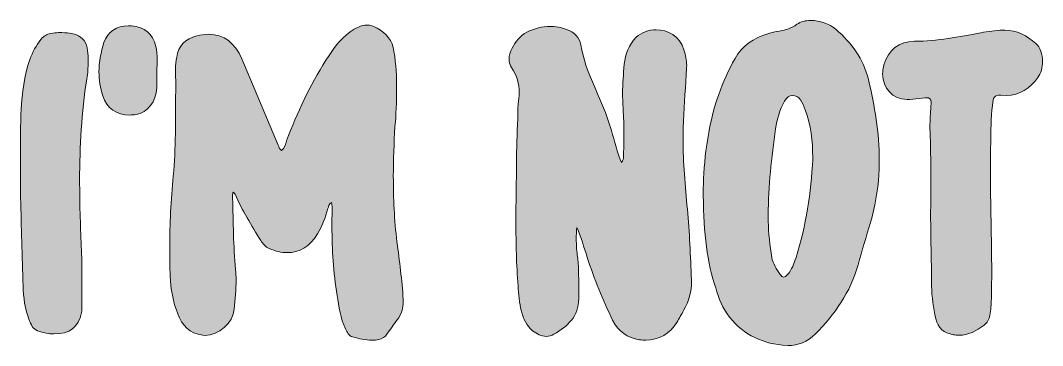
# Model space of a CAD drawing. Header units: inches. Extents: x 211 to 869, y -915 to -165.
# Drawn here: x 220 to 866, y -371 to -165 of the extents above; entities that cross this region are included whole.
import ezdxf

# ---------------------------------------------------------------- set-up
doc = ezdxf.new("R2010")
doc.units = ezdxf.units.IN
doc.header["$MEASUREMENT"] = 0
doc.layers.add('Layer 1', color=7, linetype='Continuous')

# ---------------------------------------------------------------- blocks, each defined once
blk = doc.blocks.new('block 4')
at = {"layer": 'Layer 1', "true_color": 0x2a4f7b}
h = blk.add_hatch(color=167, dxfattribs=at)
h.dxf.hatch_style = 2
edge = h.paths.add_edge_path()
edge.add_spline(control_points=[(701.64, -370.86), (687.08, -369.28), (675.16, -363.05), (666.61, -350.92), (662.61, -345.23), (660.81, -338.69), (658.7, -332.25), (653.22, -314.74), (651.74, -296.7), (651.53, -271.6), (651.95, -255.88), (653.85, -233.62), (661.34, -212.21), (664.08, -204.3), (667.56, -196.81), (671.68, -189.53), (676.21, -181.3), (683.6, -176.56), (692.46, -173.92), (694.78, -173.18), (697.31, -172.65), (699.74, -172.23), (703.75, -171.49), (707.33, -170.44), (710.81, -167.91), (713.13, -166.22), (716.3, -165.48), (719.67, -165.48), (725.16, -165.48), (731.38, -167.49), (735.6, -171.18), (745.41, -179.72), (752.9, -189.85), (756.07, -202.82), (760.07, -219.59), (762.92, -236.47), (762.92, -253.77), (762.92, -256.83), (762.82, -259.99), (762.61, -263.16), (762.08, -273.39), (760.18, -283.41), (757.33, -293.33), (754.7, -302.19), (751.95, -311.05), (749.53, -320.02), (744.67, -337.31), (734.76, -351.34), (722.42, -363.9), (717.56, -368.75), (711.66, -371.07), (705.01, -371.07), (705.01, -371.07), (701.64, -370.86), (701.64, -370.86)], knot_values=[0, 0, 0, 0, 1, 1, 1, 2, 2, 2, 3, 3, 3, 4, 4, 4, 5, 5, 5, 6, 6, 6, 7, 7, 7, 8, 8, 8, 9, 9, 9, 10, 10, 10, 11, 11, 11, 12, 12, 12, 13, 13, 13, 14, 14, 14, 15, 15, 15, 16, 16, 16, 17, 17, 17, 18, 18, 18, 18], degree=3, periodic=1)
edge = h.paths.add_edge_path()
edge.add_spline(control_points=[(704.91, -326.24), (707.65, -322.97), (709.02, -319.17), (710.29, -315.37), (716.62, -295.12), (719.78, -274.45), (720.83, -253.35), (720.83, -253.35), (720.83, -252.08), (720.83, -252.08), (720.83, -241.75), (719.57, -231.73), (716.09, -221.92), (715.24, -219.7), (714.4, -217.59), (713.03, -215.69), (711.66, -213.9), (709.86, -212.95), (708.07, -212.95), (706.17, -212.95), (704.17, -214.21), (702.9, -216.54), (699.95, -222.02), (698.15, -228.03), (697.31, -234.05), (694.78, -252.08), (692.67, -270.23), (692.67, -288.58), (692.67, -288.58), (692.67, -292.38), (692.67, -292.38), (692.77, -300.08), (693.72, -307.67), (694.88, -315.37), (695.62, -319.49), (698.05, -322.76), (700.26, -326.13), (700.9, -327.19), (701.64, -327.72), (702.48, -327.72), (703.22, -327.72), (704.06, -327.19), (704.91, -326.24)], knot_values=[0, 0, 0, 0, 1, 1, 1, 2, 2, 2, 3, 3, 3, 4, 4, 4, 5, 5, 5, 6, 6, 6, 7, 7, 7, 8, 8, 8, 9, 9, 9, 10, 10, 10, 11, 11, 11, 12, 12, 12, 13, 13, 13, 14, 14, 14, 14], degree=3, periodic=1)
h = blk.add_hatch(color=167, dxfattribs=at)
h.dxf.hatch_style = 2
edge = h.paths.add_edge_path()
edge.add_spline(control_points=[(230.41, -361.68), (227.56, -360.63), (226.3, -357.67), (225.24, -354.93), (222.39, -348.07), (221.55, -340.69), (221.34, -333.41), (220.6, -314.64), (220.29, -295.86), (219.76, -277.61), (219.76, -277.61), (219.65, -242.91), (219.65, -242.91), (219.65, -235.94), (219.76, -228.98), (220.07, -222.02), (220.6, -211.16), (222.08, -200.5), (225.67, -190.16), (227.35, -185.52), (229.57, -181.3), (232.63, -177.51), (234.31, -175.4), (236.32, -174.13), (238.85, -173.71), (240.54, -173.39), (242.12, -173.18), (243.7, -173.18), (249.93, -173.18), (252.35, -173.6), (254.67, -174.45), (259.21, -176.03), (261.74, -179.62), (262.16, -184.47), (262.37, -186.79), (262.48, -189.22), (262.48, -191.54), (262.48, -195.23), (262.27, -198.92), (261.63, -202.4), (258.26, -223.71), (257.1, -245.12), (257.1, -266.54), (257.1, -280.46), (257.52, -294.38), (258.15, -308.31), (258.47, -314.64), (258.47, -321.07), (258.47, -327.4), (258.47, -327.4), (258.47, -346.6), (258.47, -346.6), (258.47, -347.76), (258.47, -349.02), (258.26, -350.08), (256.15, -359.89), (251.3, -363.69), (240.64, -363.69), (237.69, -363.69), (234.21, -362.95), (230.41, -361.68)], knot_values=[0, 0, 0, 0, 1, 1, 1, 2, 2, 2, 3, 3, 3, 4, 4, 4, 5, 5, 5, 6, 6, 6, 7, 7, 7, 8, 8, 8, 9, 9, 9, 10, 10, 10, 11, 11, 11, 12, 12, 12, 13, 13, 13, 14, 14, 14, 15, 15, 15, 16, 16, 16, 17, 17, 17, 18, 18, 18, 19, 19, 19, 20, 20, 20, 20], degree=3, periodic=1)
h = blk.add_hatch(color=167, dxfattribs=at)
h.dxf.hatch_style = 2
edge = h.paths.add_edge_path()
edge.add_spline(control_points=[(271.76, -213.16), (270.08, -208.1), (269.34, -203.03), (269.34, -197.97), (269.34, -191.75), (270.5, -185.63), (272.5, -179.51), (274.82, -172.44), (280.52, -168.96), (288.11, -168.96), (288.11, -168.96), (289.8, -168.96), (289.8, -168.96), (298.45, -169.7), (303.3, -173.71), (305.31, -181.94), (305.94, -184.57), (306.15, -187.32), (306.15, -190.06), (306.15, -192.59), (305.94, -195.02), (305.94, -197.55), (305.94, -197.55), (305.94, -207.99), (305.94, -207.99), (305.62, -216.64), (299.93, -223.92), (292.86, -224.97), (291.49, -225.19), (290.12, -225.29), (288.75, -225.29), (280.52, -225.29), (274.3, -221.07), (271.76, -213.16)], knot_values=[0, 0, 0, 0, 1, 1, 1, 2, 2, 2, 3, 3, 3, 4, 4, 4, 5, 5, 5, 6, 6, 6, 7, 7, 7, 8, 8, 8, 9, 9, 9, 10, 10, 10, 11, 11, 11, 11], degree=3, periodic=1)
h = blk.add_hatch(color=167, dxfattribs=at)
h.dxf.hatch_style = 2
edge = h.paths.add_edge_path()
edge.add_spline(control_points=[(429.78, -365.59), (427.36, -364.95), (426.41, -362.63), (425.35, -360.52), (421.98, -353.88), (421.24, -346.49), (419.97, -339.32), (417.55, -324.87), (416.7, -310.31), (416.7, -295.86), (416.7, -295.86), (416.81, -283.83), (416.81, -283.83), (416.81, -282.89), (416.6, -281.94), (416.49, -280.67), (414.59, -281.51), (414.59, -283.2), (414.17, -284.47), (412.48, -290.06), (410.48, -295.44), (407.52, -300.5), (402.78, -308.62), (395.92, -312.32), (388.43, -312.32), (384.74, -312.32), (380.94, -311.37), (377.04, -309.78), (374.61, -308.73), (373.03, -306.72), (371.66, -304.62), (365.75, -295.12), (359.85, -285.63), (355.42, -275.29), (355.21, -274.97), (354.89, -274.76), (354.36, -274.02), (353.94, -274.76), (353.83, -275.61), (353.83, -276.34), (353.83, -276.34), (353.83, -277.93), (353.83, -277.93), (354.36, -293.01), (354.26, -308.1), (355.73, -323.07), (355.94, -325.18), (356.05, -327.4), (356.05, -329.51), (356.05, -335.73), (355.42, -341.85), (354.89, -347.97), (354.15, -356.94), (344.87, -364.64), (336.53, -364.64), (336.53, -364.64), (334.95, -364.53), (334.95, -364.53), (326.62, -363.58), (321.98, -358.1), (319.13, -351.03), (316.07, -343.43), (314.8, -335.31), (314.38, -327.19), (314.17, -321.18), (314.07, -315.16), (314.07, -309.15), (314.07, -294.07), (314.8, -279.09), (316.28, -264), (318.07, -246.18), (317.65, -228.14), (317.86, -210.1), (317.86, -205.57), (317.86, -200.82), (317.76, -196.28), (317.76, -193.75), (318.07, -191.22), (318.5, -188.79), (319.55, -181.3), (324.19, -177.08), (331.15, -175.29), (333.9, -174.66), (336.43, -174.24), (338.75, -174.24), (348.24, -174.24), (355.42, -179.62), (359.64, -189.74), (359.64, -189.74), (382.63, -244.28), (382.63, -244.28), (383.16, -245.44), (383.47, -246.81), (384.74, -247.65), (386.85, -246.18), (387.17, -243.75), (388.01, -241.64), (394.66, -223.81), (402.67, -206.73), (412.9, -190.69), (417.12, -184.05), (421.55, -177.4), (428.2, -172.76), (431.68, -170.33), (435.06, -168.43), (438.85, -168.43), (440.86, -168.43), (442.97, -169.07), (445.29, -170.33), (451.3, -173.71), (454.99, -178.14), (455.94, -185.1), (457.21, -193.12), (457.63, -201.24), (457.63, -209.26), (457.63, -217.06), (457.21, -224.87), (456.58, -232.57), (455.94, -243.01), (455.52, -253.56), (455.52, -264), (455.52, -277.82), (456.15, -291.64), (457.84, -305.56), (459.32, -317.59), (461.11, -329.61), (461.74, -341.85), (461.74, -341.85), (461.85, -343.01), (461.85, -343.01), (461.85, -347.44), (460.69, -351.24), (457.95, -354.83), (455.73, -357.78), (453.62, -360.84), (451.51, -363.79), (450.25, -365.69), (448.45, -366.75), (446.34, -367.27), (444.97, -367.59), (443.5, -367.7), (442.12, -367.7), (437.9, -367.7), (433.9, -366.64), (429.78, -365.59)], knot_values=[0, 0, 0, 0, 1, 1, 1, 2, 2, 2, 3, 3, 3, 4, 4, 4, 5, 5, 5, 6, 6, 6, 7, 7, 7, 8, 8, 8, 9, 9, 9, 10, 10, 10, 11, 11, 11, 12, 12, 12, 13, 13, 13, 14, 14, 14, 15, 15, 15, 16, 16, 16, 17, 17, 17, 18, 18, 18, 19, 19, 19, 20, 20, 20, 21, 21, 21, 22, 22, 22, 23, 23, 23, 24, 24, 24, 25, 25, 25, 26, 26, 26, 27, 27, 27, 28, 28, 28, 29, 29, 29, 30, 30, 30, 31, 31, 31, 32, 32, 32, 33, 33, 33, 34, 34, 34, 35, 35, 35, 36, 36, 36, 37, 37, 37, 38, 38, 38, 39, 39, 39, 40, 40, 40, 41, 41, 41, 42, 42, 42, 43, 43, 43, 44, 44, 44, 45, 45, 45, 46, 46, 46, 47, 47, 47, 48, 48, 48, 48], degree=3, periodic=1)
h = blk.add_hatch(color=167, dxfattribs=at)
h.dxf.hatch_style = 2
edge = h.paths.add_edge_path()
edge.add_spline(control_points=[(611.33, -367.38), (603.74, -366.01), (597.83, -362.42), (594.25, -355.04), (588.02, -342.17), (582.64, -328.98), (578.21, -315.27), (576.21, -308.94), (574.1, -302.61), (571.67, -296.39), (571.36, -298.92), (571.25, -301.35), (571.25, -303.77), (571.25, -307.04), (571.46, -310.31), (571.88, -313.58), (572.73, -320.44), (572.83, -327.19), (572.83, -334.05), (572.83, -334.05), (572.83, -341.43), (572.83, -341.43), (572.73, -352.72), (565.76, -358.94), (557.11, -363.9), (555.53, -364.85), (553.84, -365.27), (552.26, -365.27), (549.2, -365.27), (546.25, -363.79), (543.61, -361.68), (539.71, -358.52), (537.71, -354.09), (536.55, -349.34), (535.07, -344.07), (534.86, -338.58), (534.44, -333.2), (533.38, -319.8), (533.06, -306.41), (533.06, -292.91), (533.06, -279.51), (533.38, -266.01), (533.49, -252.61), (533.59, -243.12), (534.01, -233.73), (534.33, -224.24), (534.33, -224.24), (534.33, -220.86), (534.33, -220.86), (534.33, -220.86), (534.44, -218.43), (534.44, -218.43), (534.86, -215.9), (535.17, -213.48), (535.17, -211.16), (535.17, -205.67), (533.8, -200.4), (530.32, -195.33), (529.27, -193.75), (528.74, -191.96), (528.74, -190.06), (528.74, -187.74), (529.48, -185.31), (530.64, -183.1), (532.75, -178.88), (535.7, -175.08), (539.92, -172.97), (544.77, -170.54), (549.73, -169.28), (554.79, -169.28), (558.17, -169.28), (561.65, -169.81), (565.13, -171.18), (569.88, -172.87), (573.47, -176.24), (574.2, -180.99), (576.95, -198.5), (586.54, -213.37), (591.82, -229.93), (594.03, -236.68), (595.93, -243.64), (597.94, -250.5), (598.46, -252.08), (598.89, -253.67), (599.94, -255.25), (601, -254.09), (601.1, -252.82), (601.1, -251.56), (601.1, -251.56), (601.1, -249.97), (601.1, -249.97), (601.31, -245.54), (601.42, -241.11), (601.42, -236.58), (601.42, -231.62), (601.21, -226.66), (600.89, -221.6), (600.68, -218.33), (600.57, -215.06), (600.57, -211.68), (600.57, -205.57), (601, -199.34), (601.63, -193.22), (602.37, -186.79), (604.37, -180.88), (609.22, -176.14), (612.39, -173.08), (617.03, -171.39), (621.88, -171.39), (629.16, -171.39), (636.65, -175.29), (639.39, -184.15), (640.45, -187.32), (641.08, -190.59), (641.08, -193.86), (641.08, -193.86), (640.98, -195.54), (640.98, -195.54), (640.34, -206.83), (639.6, -218.01), (639.08, -229.19), (638.87, -233.1), (638.76, -236.89), (638.76, -240.69), (638.76, -255.46), (640.24, -270.12), (641.5, -284.78), (642.87, -299.55), (643.51, -314.42), (644.14, -329.3), (644.14, -329.3), (644.14, -330.35), (644.14, -330.35), (644.14, -336.89), (642.45, -343.12), (639.18, -348.81), (637.81, -351.34), (636.33, -353.88), (634.86, -356.41), (630.95, -363.37), (623.25, -367.7), (615.24, -367.7), (613.97, -367.7), (612.7, -367.59), (611.33, -367.38)], knot_values=[0, 0, 0, 0, 1, 1, 1, 2, 2, 2, 3, 3, 3, 4, 4, 4, 5, 5, 5, 6, 6, 6, 7, 7, 7, 8, 8, 8, 9, 9, 9, 10, 10, 10, 11, 11, 11, 12, 12, 12, 13, 13, 13, 14, 14, 14, 15, 15, 15, 16, 16, 16, 17, 17, 17, 18, 18, 18, 19, 19, 19, 20, 20, 20, 21, 21, 21, 22, 22, 22, 23, 23, 23, 24, 24, 24, 25, 25, 25, 26, 26, 26, 27, 27, 27, 28, 28, 28, 29, 29, 29, 30, 30, 30, 31, 31, 31, 32, 32, 32, 33, 33, 33, 34, 34, 34, 35, 35, 35, 36, 36, 36, 37, 37, 37, 38, 38, 38, 39, 39, 39, 40, 40, 40, 41, 41, 41, 42, 42, 42, 43, 43, 43, 44, 44, 44, 45, 45, 45, 46, 46, 46, 47, 47, 47, 48, 48, 48, 48], degree=3, periodic=1)
h = blk.add_hatch(color=167, dxfattribs=at)
h.dxf.hatch_style = 2
edge = h.paths.add_edge_path()
edge.add_spline(control_points=[(809.87, -364.21), (803.75, -363.26), (800.06, -360.1), (798.69, -354.09), (797.21, -347.23), (796.05, -340.37), (796.05, -333.41), (795.95, -319.28), (795.42, -305.14), (795.42, -291.53), (795.42, -291.53), (795.63, -277.72), (795.63, -277.72), (795.53, -262.21), (795.53, -247.97), (795, -233.62), (795, -233.62), (795, -231.2), (795, -231.2), (795, -226.77), (795.42, -222.34), (795.74, -218.01), (795.74, -218.01), (795.74, -217.38), (795.74, -217.38), (795.74, -215.16), (794.68, -214.32), (792.68, -214.32), (792.68, -214.32), (792.04, -214.32), (792.04, -214.32), (792.04, -214.32), (782.34, -215.38), (782.34, -215.38), (782.34, -215.38), (780.65, -215.48), (780.65, -215.48), (771.26, -215.48), (765.04, -208.1), (765.04, -199.34), (765.04, -197.44), (765.36, -195.54), (765.88, -193.65), (768.73, -183.94), (775.17, -178.77), (785.29, -178.67), (799.53, -178.46), (813.35, -176.03), (827.17, -173.29), (831.81, -172.44), (836.35, -171.92), (840.99, -171.6), (840.99, -171.6), (842.25, -171.6), (842.25, -171.6), (849.96, -171.6), (856.39, -175.19), (861.98, -180.04), (864.83, -182.46), (866.2, -186.89), (866.2, -191.33), (866.2, -195.02), (865.14, -198.92), (863.25, -201.56), (858.18, -208.52), (852.06, -212.84), (843.2, -212.84), (843.2, -212.84), (839.72, -212.74), (839.72, -212.74), (835.61, -212.74), (834.98, -214), (834.45, -219.17), (833.5, -227.19), (833.6, -235.42), (833.39, -243.43), (833.29, -249.13), (833.18, -254.72), (833.18, -260.42), (833.18, -281.83), (834.03, -303.14), (834.03, -324.55), (834.03, -330.25), (833.92, -335.84), (833.82, -341.54), (833.71, -345.02), (833.6, -348.39), (832.87, -351.87), (832.34, -354.51), (831.18, -356.72), (829.18, -358.2), (824.32, -361.89), (819.26, -364.53), (813.25, -364.53), (812.19, -364.53), (811.03, -364.42), (809.87, -364.21)], knot_values=[0, 0, 0, 0, 1, 1, 1, 2, 2, 2, 3, 3, 3, 4, 4, 4, 5, 5, 5, 6, 6, 6, 7, 7, 7, 8, 8, 8, 9, 9, 9, 10, 10, 10, 11, 11, 11, 12, 12, 12, 13, 13, 13, 14, 14, 14, 15, 15, 15, 16, 16, 16, 17, 17, 17, 18, 18, 18, 19, 19, 19, 20, 20, 20, 21, 21, 21, 22, 22, 22, 23, 23, 23, 24, 24, 24, 25, 25, 25, 26, 26, 26, 27, 27, 27, 28, 28, 28, 29, 29, 29, 30, 30, 30, 31, 31, 31, 32, 32, 32, 32], degree=3, periodic=1)
at = {"layer": 'Layer 1', "lineweight": 0}
for points, knots in [([(701.64, -370.86), (687.08, -369.28), (675.16, -363.05), (666.61, -350.92), (662.61, -345.23), (660.81, -338.69), (658.7, -332.25), (653.22, -314.74), (651.74, -296.7), (651.53, -271.6), (651.95, -255.88), (653.85, -233.62), (661.34, -212.21), (664.08, -204.3), (667.56, -196.81), (671.68, -189.53), (676.21, -181.3), (683.6, -176.56), (692.46, -173.92), (694.78, -173.18), (697.31, -172.65), (699.74, -172.23), (703.75, -171.49), (707.33, -170.44), (710.81, -167.91), (713.13, -166.22), (716.3, -165.48), (719.67, -165.48), (725.16, -165.48), (731.38, -167.49), (735.6, -171.18), (745.41, -179.72), (752.9, -189.85), (756.07, -202.82), (760.07, -219.59), (762.92, -236.47), (762.92, -253.77), (762.92, -256.83), (762.82, -259.99), (762.61, -263.16), (762.08, -273.39), (760.18, -283.41), (757.33, -293.33), (754.7, -302.19), (751.95, -311.05), (749.53, -320.02), (744.67, -337.31), (734.76, -351.34), (722.42, -363.9), (717.56, -368.75), (711.66, -371.07), (705.01, -371.07), (705.01, -371.07), (701.64, -370.86), (701.64, -370.86)], [0, 0, 0, 0, 1, 1, 1, 2, 2, 2, 3, 3, 3, 4, 4, 4, 5, 5, 5, 6, 6, 6, 7, 7, 7, 8, 8, 8, 9, 9, 9, 10, 10, 10, 11, 11, 11, 12, 12, 12, 13, 13, 13, 14, 14, 14, 15, 15, 15, 16, 16, 16, 17, 17, 17, 18, 18, 18, 18]), ([(230.41, -361.68), (227.56, -360.63), (226.3, -357.67), (225.24, -354.93), (222.39, -348.07), (221.55, -340.69), (221.34, -333.41), (220.6, -314.64), (220.29, -295.86), (219.76, -277.61), (219.76, -277.61), (219.65, -242.91), (219.65, -242.91), (219.65, -235.94), (219.76, -228.98), (220.07, -222.02), (220.6, -211.16), (222.08, -200.5), (225.67, -190.16), (227.35, -185.52), (229.57, -181.3), (232.63, -177.51), (234.31, -175.4), (236.32, -174.13), (238.85, -173.71), (240.54, -173.39), (242.12, -173.18), (243.7, -173.18), (249.93, -173.18), (252.35, -173.6), (254.67, -174.45), (259.21, -176.03), (261.74, -179.62), (262.16, -184.47), (262.37, -186.79), (262.48, -189.22), (262.48, -191.54), (262.48, -195.23), (262.27, -198.92), (261.63, -202.4), (258.26, -223.71), (257.1, -245.12), (257.1, -266.54), (257.1, -280.46), (257.52, -294.38), (258.15, -308.31), (258.47, -314.64), (258.47, -321.07), (258.47, -327.4), (258.47, -327.4), (258.47, -346.6), (258.47, -346.6), (258.47, -347.76), (258.47, -349.02), (258.26, -350.08), (256.15, -359.89), (251.3, -363.69), (240.64, -363.69), (237.69, -363.69), (234.21, -362.95), (230.41, -361.68)], [0, 0, 0, 0, 1, 1, 1, 2, 2, 2, 3, 3, 3, 4, 4, 4, 5, 5, 5, 6, 6, 6, 7, 7, 7, 8, 8, 8, 9, 9, 9, 10, 10, 10, 11, 11, 11, 12, 12, 12, 13, 13, 13, 14, 14, 14, 15, 15, 15, 16, 16, 16, 17, 17, 17, 18, 18, 18, 19, 19, 19, 20, 20, 20, 20]), ([(271.76, -213.16), (270.08, -208.1), (269.34, -203.03), (269.34, -197.97), (269.34, -191.75), (270.5, -185.63), (272.5, -179.51), (274.82, -172.44), (280.52, -168.96), (288.11, -168.96), (288.11, -168.96), (289.8, -168.96), (289.8, -168.96), (298.45, -169.7), (303.3, -173.71), (305.31, -181.94), (305.94, -184.57), (306.15, -187.32), (306.15, -190.06), (306.15, -192.59), (305.94, -195.02), (305.94, -197.55), (305.94, -197.55), (305.94, -207.99), (305.94, -207.99), (305.62, -216.64), (299.93, -223.92), (292.86, -224.97), (291.49, -225.19), (290.12, -225.29), (288.75, -225.29), (280.52, -225.29), (274.3, -221.07), (271.76, -213.16)], [0, 0, 0, 0, 1, 1, 1, 2, 2, 2, 3, 3, 3, 4, 4, 4, 5, 5, 5, 6, 6, 6, 7, 7, 7, 8, 8, 8, 9, 9, 9, 10, 10, 10, 11, 11, 11, 11]), ([(429.78, -365.59), (427.36, -364.95), (426.41, -362.63), (425.35, -360.52), (421.98, -353.88), (421.24, -346.49), (419.97, -339.32), (417.55, -324.87), (416.7, -310.31), (416.7, -295.86), (416.7, -295.86), (416.81, -283.83), (416.81, -283.83), (416.81, -282.89), (416.6, -281.94), (416.49, -280.67), (414.59, -281.51), (414.59, -283.2), (414.17, -284.47), (412.48, -290.06), (410.48, -295.44), (407.52, -300.5), (402.78, -308.62), (395.92, -312.32), (388.43, -312.32), (384.74, -312.32), (380.94, -311.37), (377.04, -309.78), (374.61, -308.73), (373.03, -306.72), (371.66, -304.62), (365.75, -295.12), (359.85, -285.63), (355.42, -275.29), (355.21, -274.97), (354.89, -274.76), (354.36, -274.02), (353.94, -274.76), (353.83, -275.61), (353.83, -276.34), (353.83, -276.34), (353.83, -277.93), (353.83, -277.93), (354.36, -293.01), (354.26, -308.1), (355.73, -323.07), (355.94, -325.18), (356.05, -327.4), (356.05, -329.51), (356.05, -335.73), (355.42, -341.85), (354.89, -347.97), (354.15, -356.94), (344.87, -364.64), (336.53, -364.64), (336.53, -364.64), (334.95, -364.53), (334.95, -364.53), (326.62, -363.58), (321.98, -358.1), (319.13, -351.03), (316.07, -343.43), (314.8, -335.31), (314.38, -327.19), (314.17, -321.18), (314.07, -315.16), (314.07, -309.15), (314.07, -294.07), (314.8, -279.09), (316.28, -264), (318.07, -246.18), (317.65, -228.14), (317.86, -210.1), (317.86, -205.57), (317.86, -200.82), (317.76, -196.28), (317.76, -193.75), (318.07, -191.22), (318.5, -188.79), (319.55, -181.3), (324.19, -177.08), (331.15, -175.29), (333.9, -174.66), (336.43, -174.24), (338.75, -174.24), (348.24, -174.24), (355.42, -179.62), (359.64, -189.74), (359.64, -189.74), (382.63, -244.28), (382.63, -244.28), (383.16, -245.44), (383.47, -246.81), (384.74, -247.65), (386.85, -246.18), (387.17, -243.75), (388.01, -241.64), (394.66, -223.81), (402.67, -206.73), (412.9, -190.69), (417.12, -184.05), (421.55, -177.4), (428.2, -172.76), (431.68, -170.33), (435.06, -168.43), (438.85, -168.43), (440.86, -168.43), (442.97, -169.07), (445.29, -170.33), (451.3, -173.71), (454.99, -178.14), (455.94, -185.1), (457.21, -193.12), (457.63, -201.24), (457.63, -209.26), (457.63, -217.06), (457.21, -224.87), (456.58, -232.57), (455.94, -243.01), (455.52, -253.56), (455.52, -264), (455.52, -277.82), (456.15, -291.64), (457.84, -305.56), (459.32, -317.59), (461.11, -329.61), (461.74, -341.85), (461.74, -341.85), (461.85, -343.01), (461.85, -343.01), (461.85, -347.44), (460.69, -351.24), (457.95, -354.83), (455.73, -357.78), (453.62, -360.84), (451.51, -363.79), (450.25, -365.69), (448.45, -366.75), (446.34, -367.27), (444.97, -367.59), (443.5, -367.7), (442.12, -367.7), (437.9, -367.7), (433.9, -366.64), (429.78, -365.59)], [0, 0, 0, 0, 1, 1, 1, 2, 2, 2, 3, 3, 3, 4, 4, 4, 5, 5, 5, 6, 6, 6, 7, 7, 7, 8, 8, 8, 9, 9, 9, 10, 10, 10, 11, 11, 11, 12, 12, 12, 13, 13, 13, 14, 14, 14, 15, 15, 15, 16, 16, 16, 17, 17, 17, 18, 18, 18, 19, 19, 19, 20, 20, 20, 21, 21, 21, 22, 22, 22, 23, 23, 23, 24, 24, 24, 25, 25, 25, 26, 26, 26, 27, 27, 27, 28, 28, 28, 29, 29, 29, 30, 30, 30, 31, 31, 31, 32, 32, 32, 33, 33, 33, 34, 34, 34, 35, 35, 35, 36, 36, 36, 37, 37, 37, 38, 38, 38, 39, 39, 39, 40, 40, 40, 41, 41, 41, 42, 42, 42, 43, 43, 43, 44, 44, 44, 45, 45, 45, 46, 46, 46, 47, 47, 47, 48, 48, 48, 48]), ([(611.33, -367.38), (603.74, -366.01), (597.83, -362.42), (594.25, -355.04), (588.02, -342.17), (582.64, -328.98), (578.21, -315.27), (576.21, -308.94), (574.1, -302.61), (571.67, -296.39), (571.36, -298.92), (571.25, -301.35), (571.25, -303.77), (571.25, -307.04), (571.46, -310.31), (571.88, -313.58), (572.73, -320.44), (572.83, -327.19), (572.83, -334.05), (572.83, -334.05), (572.83, -341.43), (572.83, -341.43), (572.73, -352.72), (565.76, -358.94), (557.11, -363.9), (555.53, -364.85), (553.84, -365.27), (552.26, -365.27), (549.2, -365.27), (546.25, -363.79), (543.61, -361.68), (539.71, -358.52), (537.71, -354.09), (536.55, -349.34), (535.07, -344.07), (534.86, -338.58), (534.44, -333.2), (533.38, -319.8), (533.06, -306.41), (533.06, -292.91), (533.06, -279.51), (533.38, -266.01), (533.49, -252.61), (533.59, -243.12), (534.01, -233.73), (534.33, -224.24), (534.33, -224.24), (534.33, -220.86), (534.33, -220.86), (534.33, -220.86), (534.44, -218.43), (534.44, -218.43), (534.86, -215.9), (535.17, -213.48), (535.17, -211.16), (535.17, -205.67), (533.8, -200.4), (530.32, -195.33), (529.27, -193.75), (528.74, -191.96), (528.74, -190.06), (528.74, -187.74), (529.48, -185.31), (530.64, -183.1), (532.75, -178.88), (535.7, -175.08), (539.92, -172.97), (544.77, -170.54), (549.73, -169.28), (554.79, -169.28), (558.17, -169.28), (561.65, -169.81), (565.13, -171.18), (569.88, -172.87), (573.47, -176.24), (574.2, -180.99), (576.95, -198.5), (586.54, -213.37), (591.82, -229.93), (594.03, -236.68), (595.93, -243.64), (597.94, -250.5), (598.46, -252.08), (598.89, -253.67), (599.94, -255.25), (601, -254.09), (601.1, -252.82), (601.1, -251.56), (601.1, -251.56), (601.1, -249.97), (601.1, -249.97), (601.31, -245.54), (601.42, -241.11), (601.42, -236.58), (601.42, -231.62), (601.21, -226.66), (600.89, -221.6), (600.68, -218.33), (600.57, -215.06), (600.57, -211.68), (600.57, -205.57), (601, -199.34), (601.63, -193.22), (602.37, -186.79), (604.37, -180.88), (609.22, -176.14), (612.39, -173.08), (617.03, -171.39), (621.88, -171.39), (629.16, -171.39), (636.65, -175.29), (639.39, -184.15), (640.45, -187.32), (641.08, -190.59), (641.08, -193.86), (641.08, -193.86), (640.98, -195.54), (640.98, -195.54), (640.34, -206.83), (639.6, -218.01), (639.08, -229.19), (638.87, -233.1), (638.76, -236.89), (638.76, -240.69), (638.76, -255.46), (640.24, -270.12), (641.5, -284.78), (642.87, -299.55), (643.51, -314.42), (644.14, -329.3), (644.14, -329.3), (644.14, -330.35), (644.14, -330.35), (644.14, -336.89), (642.45, -343.12), (639.18, -348.81), (637.81, -351.34), (636.33, -353.88), (634.86, -356.41), (630.95, -363.37), (623.25, -367.7), (615.24, -367.7), (613.97, -367.7), (612.7, -367.59), (611.33, -367.38)], [0, 0, 0, 0, 1, 1, 1, 2, 2, 2, 3, 3, 3, 4, 4, 4, 5, 5, 5, 6, 6, 6, 7, 7, 7, 8, 8, 8, 9, 9, 9, 10, 10, 10, 11, 11, 11, 12, 12, 12, 13, 13, 13, 14, 14, 14, 15, 15, 15, 16, 16, 16, 17, 17, 17, 18, 18, 18, 19, 19, 19, 20, 20, 20, 21, 21, 21, 22, 22, 22, 23, 23, 23, 24, 24, 24, 25, 25, 25, 26, 26, 26, 27, 27, 27, 28, 28, 28, 29, 29, 29, 30, 30, 30, 31, 31, 31, 32, 32, 32, 33, 33, 33, 34, 34, 34, 35, 35, 35, 36, 36, 36, 37, 37, 37, 38, 38, 38, 39, 39, 39, 40, 40, 40, 41, 41, 41, 42, 42, 42, 43, 43, 43, 44, 44, 44, 45, 45, 45, 46, 46, 46, 47, 47, 47, 48, 48, 48, 48]), ([(809.87, -364.21), (803.75, -363.26), (800.06, -360.1), (798.69, -354.09), (797.21, -347.23), (796.05, -340.37), (796.05, -333.41), (795.95, -319.28), (795.42, -305.14), (795.42, -291.53), (795.42, -291.53), (795.63, -277.72), (795.63, -277.72), (795.53, -262.21), (795.53, -247.97), (795, -233.62), (795, -233.62), (795, -231.2), (795, -231.2), (795, -226.77), (795.42, -222.34), (795.74, -218.01), (795.74, -218.01), (795.74, -217.38), (795.74, -217.38), (795.74, -215.16), (794.68, -214.32), (792.68, -214.32), (792.68, -214.32), (792.04, -214.32), (792.04, -214.32), (792.04, -214.32), (782.34, -215.38), (782.34, -215.38), (782.34, -215.38), (780.65, -215.48), (780.65, -215.48), (771.26, -215.48), (765.04, -208.1), (765.04, -199.34), (765.04, -197.44), (765.36, -195.54), (765.88, -193.65), (768.73, -183.94), (775.17, -178.77), (785.29, -178.67), (799.53, -178.46), (813.35, -176.03), (827.17, -173.29), (831.81, -172.44), (836.35, -171.92), (840.99, -171.6), (840.99, -171.6), (842.25, -171.6), (842.25, -171.6), (849.96, -171.6), (856.39, -175.19), (861.98, -180.04), (864.83, -182.46), (866.2, -186.89), (866.2, -191.33), (866.2, -195.02), (865.14, -198.92), (863.25, -201.56), (858.18, -208.52), (852.06, -212.84), (843.2, -212.84), (843.2, -212.84), (839.72, -212.74), (839.72, -212.74), (835.61, -212.74), (834.98, -214), (834.45, -219.17), (833.5, -227.19), (833.6, -235.42), (833.39, -243.43), (833.29, -249.13), (833.18, -254.72), (833.18, -260.42), (833.18, -281.83), (834.03, -303.14), (834.03, -324.55), (834.03, -330.25), (833.92, -335.84), (833.82, -341.54), (833.71, -345.02), (833.6, -348.39), (832.87, -351.87), (832.34, -354.51), (831.18, -356.72), (829.18, -358.2), (824.32, -361.89), (819.26, -364.53), (813.25, -364.53), (812.19, -364.53), (811.03, -364.42), (809.87, -364.21)], [0, 0, 0, 0, 1, 1, 1, 2, 2, 2, 3, 3, 3, 4, 4, 4, 5, 5, 5, 6, 6, 6, 7, 7, 7, 8, 8, 8, 9, 9, 9, 10, 10, 10, 11, 11, 11, 12, 12, 12, 13, 13, 13, 14, 14, 14, 15, 15, 15, 16, 16, 16, 17, 17, 17, 18, 18, 18, 19, 19, 19, 20, 20, 20, 21, 21, 21, 22, 22, 22, 23, 23, 23, 24, 24, 24, 25, 25, 25, 26, 26, 26, 27, 27, 27, 28, 28, 28, 29, 29, 29, 30, 30, 30, 31, 31, 31, 32, 32, 32, 32]), ([(704.91, -326.24), (707.65, -322.97), (709.02, -319.17), (710.29, -315.37), (716.62, -295.12), (719.78, -274.45), (720.83, -253.35), (720.83, -253.35), (720.83, -252.08), (720.83, -252.08), (720.83, -241.75), (719.57, -231.73), (716.09, -221.92), (715.24, -219.7), (714.4, -217.59), (713.03, -215.69), (711.66, -213.9), (709.86, -212.95), (708.07, -212.95), (706.17, -212.95), (704.17, -214.21), (702.9, -216.54), (699.95, -222.02), (698.15, -228.03), (697.31, -234.05), (694.78, -252.08), (692.67, -270.23), (692.67, -288.58), (692.67, -288.58), (692.67, -292.38), (692.67, -292.38), (692.77, -300.08), (693.72, -307.67), (694.88, -315.37), (695.62, -319.49), (698.05, -322.76), (700.26, -326.13), (700.9, -327.19), (701.64, -327.72), (702.48, -327.72), (703.22, -327.72), (704.06, -327.19), (704.91, -326.24)], [0, 0, 0, 0, 1, 1, 1, 2, 2, 2, 3, 3, 3, 4, 4, 4, 5, 5, 5, 6, 6, 6, 7, 7, 7, 8, 8, 8, 9, 9, 9, 10, 10, 10, 11, 11, 11, 12, 12, 12, 13, 13, 13, 14, 14, 14, 14])]:
    blk.add_open_spline(points, degree=3, knots=knots, dxfattribs=at)
blk = doc.blocks.new('block 2')
at = {"layer": 'Layer 1'}
blk.add_blockref('block 4', (0, 0), dxfattribs=at)

msp = doc.modelspace()

# ---------------------------------------------------------------- block references
at = {"layer": 'Layer 1'}
msp.add_blockref('block 2', (0, 0), dxfattribs=at)

doc.saveas('drawing.dxf')
